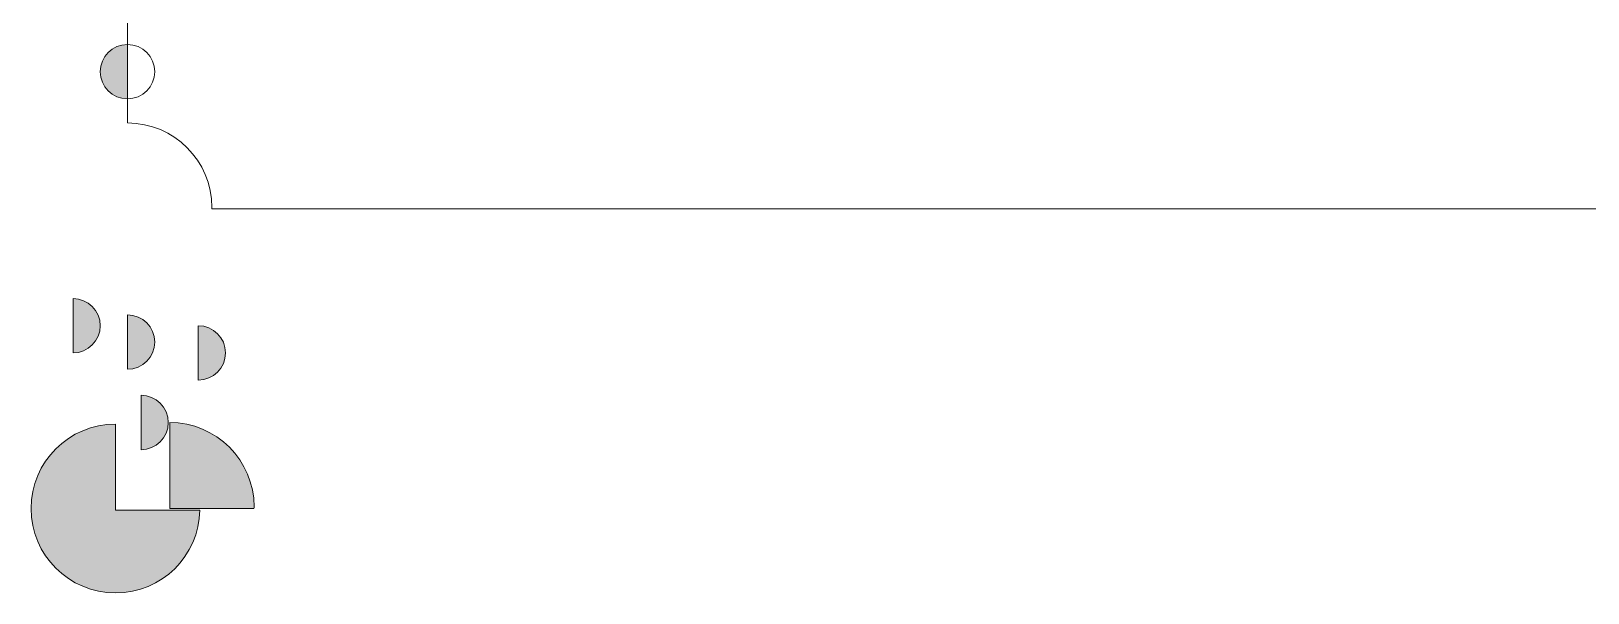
# Model space of a CAD drawing. Extents: x -4 to 110, y -68 to 4.
# Drawn here: x -4.4 to 67, y -67.7 to -41.9 of the extents above; entities that cross this region are included whole.
import ezdxf

# ---------------------------------------------------------------- set-up
doc = ezdxf.new("R2010")
doc.units = 0
doc.header["$MEASUREMENT"] = 0
doc.layers.add('레이어 1', color=7, linetype='Continuous', lineweight=0)

msp = doc.modelspace()

# ---------------------------------------------------------------- hatches: boundary and pattern name
at = {"layer": '레이어 1', "true_color": 0xfbe6ef, "transparency": 33554687}
h = msp.add_hatch(color=7, dxfattribs=at)
h.dxf.hatch_style = 2
edge = h.paths.add_edge_path()
edge.add_spline(control_points=[(-1.248, -43.773), (-1.248, -44.462), (-0.689, -45.021), (0, -45.021), (0, -45.021), (0, -42.525), (0, -42.525), (-0.689, -42.525), (-1.248, -43.084), (-1.248, -43.773)], knot_values=[0, 0, 0, 0, 1, 1, 1, 2, 2, 2, 3, 3, 3, 3], degree=3, periodic=0)
h = msp.add_hatch(color=7, dxfattribs=at)
h.dxf.hatch_style = 2
edge = h.paths.add_edge_path()
edge.add_spline(control_points=[(-1.248, -55.431), (-1.248, -54.741), (-1.807, -54.183), (-2.496, -54.183), (-2.496, -54.183), (-2.496, -56.679), (-2.496, -56.679), (-1.807, -56.679), (-1.248, -56.12), (-1.248, -55.431)], knot_values=[0, 0, 0, 0, 1, 1, 1, 2, 2, 2, 3, 3, 3, 3], degree=3, periodic=0)
h = msp.add_hatch(color=7, dxfattribs=at)
h.dxf.hatch_style = 2
edge = h.paths.add_edge_path()
edge.add_spline(control_points=[(1.248, -56.182), (1.248, -55.493), (0.689, -54.934), (0, -54.934), (0, -54.934), (0, -57.43), (0, -57.43), (0.689, -57.43), (1.248, -56.871), (1.248, -56.182)], knot_values=[0, 0, 0, 0, 1, 1, 1, 2, 2, 2, 3, 3, 3, 3], degree=3, periodic=0)
h = msp.add_hatch(color=7, dxfattribs=at)
h.dxf.hatch_style = 2
edge = h.paths.add_edge_path()
edge.add_spline(control_points=[(4.497, -56.679), (4.497, -55.989), (3.938, -55.431), (3.249, -55.431), (3.249, -55.431), (3.249, -57.927), (3.249, -57.927), (3.938, -57.927), (4.497, -57.368), (4.497, -56.679)], knot_values=[0, 0, 0, 0, 1, 1, 1, 2, 2, 2, 3, 3, 3, 3], degree=3, periodic=0)
h = msp.add_hatch(color=7, dxfattribs=at)
h.dxf.hatch_style = 2
edge = h.paths.add_edge_path()
edge.add_spline(control_points=[(1.872, -59.873), (1.872, -59.183), (1.313, -58.625), (0.624, -58.625), (0.624, -58.625), (0.624, -61.121), (0.624, -61.121), (1.313, -61.121), (1.872, -60.562), (1.872, -59.873)], knot_values=[0, 0, 0, 0, 1, 1, 1, 2, 2, 2, 3, 3, 3, 3], degree=3, periodic=0)
h = msp.add_hatch(color=7, dxfattribs=at)
h.dxf.hatch_style = 2
edge = h.paths.add_edge_path()
edge.add_spline(control_points=[(-0.545, -59.945), (-2.684, -59.945), (-4.418, -61.679), (-4.418, -63.818), (-4.418, -65.957), (-2.684, -67.691), (-0.545, -67.691), (1.568, -67.691), (3.28, -65.995), (3.32, -63.891), (3.32, -63.891), (-0.545, -63.891), (-0.545, -63.891), (-0.545, -63.891), (-0.545, -59.945), (-0.545, -59.945)], knot_values=[0, 0, 0, 0, 1, 1, 1, 2, 2, 2, 3, 3, 3, 4, 4, 4, 5, 5, 5, 5], degree=3, periodic=0)
h = msp.add_hatch(color=7, dxfattribs=at)
h.dxf.hatch_style = 2
edge = h.paths.add_edge_path()
edge.add_spline(control_points=[(1.936, -59.873), (1.936, -59.873), (1.936, -63.818), (1.936, -63.818), (1.936, -63.818), (5.802, -63.818), (5.802, -63.818), (5.802, -63.793), (5.809, -63.77), (5.809, -63.745), (5.809, -61.607), (4.075, -59.873), (1.936, -59.873)], knot_values=[0, 0, 0, 0, 1, 1, 1, 2, 2, 2, 3, 3, 3, 4, 4, 4, 4], degree=3, periodic=0)

# ---------------------------------------------------------------- linework, layer by layer
at = {"layer": '레이어 1', "color": 250, "lineweight": 9, "true_color": 0x231815}
for points, knots in [([(100.19, -17.606), (100.19, -17.606), (100.19, -16.418), (100.19, -16.418), (98.051, -16.418), (96.317, -14.684), (96.317, -12.545), (96.317, -12.545), (3.873, -12.545), (3.873, -12.545), (3.873, -14.684), (2.139, -16.418), (0, -16.418), (0, -16.418), (0, -17.524), (0, -17.524), (0.689, -17.524), (1.248, -18.083), (1.248, -18.772), (1.248, -19.462), (0.689, -20.02), (0, -20.02), (0, -20.02), (0, -21.888), (0, -21.888), (0.689, -21.888), (1.248, -22.447), (1.248, -23.136), (1.248, -23.825), (0.689, -24.384), (0, -24.384), (0, -24.384), (0, -26.287), (0, -26.287), (0.689, -26.287), (1.248, -26.846), (1.248, -27.535), (1.248, -28.225), (0.689, -28.783), (0, -28.783), (0, -28.783), (0, -30.687), (0, -30.687), (0.689, -30.687), (1.248, -31.245), (1.248, -31.935), (1.248, -32.624), (0.689, -33.183), (0, -33.183), (0, -33.183), (0, -35.077), (0, -35.077), (0.689, -35.077), (1.248, -35.635), (1.248, -36.325), (1.248, -37.014), (0.689, -37.573), (0, -37.573), (0, -37.573), (0, -38.801), (0, -38.801), (0.689, -38.801), (1.248, -39.36), (1.248, -40.049), (1.248, -40.738), (0.689, -41.297), (0, -41.297), (0, -41.297), (0, -42.525), (0, -42.525), (0.689, -42.525), (1.248, -43.084), (1.248, -43.773), (1.248, -44.462), (0.689, -45.021), (0, -45.021), (0, -45.021), (0, -46.127), (0, -46.127), (2.139, -46.127), (3.873, -47.861), (3.873, -50), (3.873, -50.025), (3.866, -50.048), (3.865, -50.073), (3.865, -50.073), (96.317, -50.073), (96.317, -50.073), (96.317, -47.934), (98.051, -46.2), (100.19, -46.2), (100.19, -46.2), (100.19, -45.103), (100.19, -45.103), (99.5, -45.103), (98.942, -44.544), (98.942, -43.855), (98.942, -43.165), (99.5, -42.606), (100.19, -42.606), (100.19, -42.606), (100.19, -41.378), (100.19, -41.378), (99.5, -41.378), (98.942, -40.82), (98.942, -40.13), (98.942, -39.441), (99.5, -38.882), (100.19, -38.882), (100.19, -38.882), (100.19, -37.654), (100.19, -37.654), (99.5, -37.654), (98.942, -37.095), (98.942, -36.406), (98.942, -35.717), (99.5, -35.158), (100.19, -35.158), (100.19, -35.158), (100.19, -33.264), (100.19, -33.264), (99.5, -33.264), (98.942, -32.705), (98.942, -32.016), (98.942, -31.327), (99.5, -30.768), (100.19, -30.768), (100.19, -30.768), (100.19, -28.865), (100.19, -28.865), (99.5, -28.865), (98.942, -28.306), (98.942, -27.617), (98.942, -26.927), (99.5, -26.369), (100.19, -26.369), (100.19, -26.369), (100.19, -24.465), (100.19, -24.465), (99.5, -24.465), (98.942, -23.907), (98.942, -23.217), (98.942, -22.528), (99.5, -21.969), (100.19, -21.969), (100.19, -21.969), (100.19, -20.102), (100.19, -20.102), (99.5, -20.102), (98.942, -19.543), (98.942, -18.854), (98.942, -18.164), (99.5, -17.606), (100.19, -17.606)], [0, 0, 0, 0, 1, 1, 1, 2, 2, 2, 3, 3, 3, 4, 4, 4, 5, 5, 5, 6, 6, 6, 7, 7, 7, 8, 8, 8, 9, 9, 9, 10, 10, 10, 11, 11, 11, 12, 12, 12, 13, 13, 13, 14, 14, 14, 15, 15, 15, 16, 16, 16, 17, 17, 17, 18, 18, 18, 19, 19, 19, 20, 20, 20, 21, 21, 21, 22, 22, 22, 23, 23, 23, 24, 24, 24, 25, 25, 25, 26, 26, 26, 27, 27, 27, 28, 28, 28, 29, 29, 29, 30, 30, 30, 31, 31, 31, 32, 32, 32, 33, 33, 33, 34, 34, 34, 35, 35, 35, 36, 36, 36, 37, 37, 37, 38, 38, 38, 39, 39, 39, 40, 40, 40, 41, 41, 41, 42, 42, 42, 43, 43, 43, 44, 44, 44, 45, 45, 45, 46, 46, 46, 47, 47, 47, 48, 48, 48, 49, 49, 49, 50, 50, 50, 51, 51, 51, 51]), ([(-1.248, -43.773), (-1.248, -44.462), (-0.689, -45.021), (0, -45.021), (0, -45.021), (0, -42.525), (0, -42.525), (-0.689, -42.525), (-1.248, -43.084), (-1.248, -43.773)], [0, 0, 0, 0, 1, 1, 1, 2, 2, 2, 3, 3, 3, 3]), ([(-1.248, -55.431), (-1.248, -54.741), (-1.807, -54.183), (-2.496, -54.183), (-2.496, -54.183), (-2.496, -56.679), (-2.496, -56.679), (-1.807, -56.679), (-1.248, -56.12), (-1.248, -55.431)], [0, 0, 0, 0, 1, 1, 1, 2, 2, 2, 3, 3, 3, 3]), ([(1.248, -56.182), (1.248, -55.493), (0.689, -54.934), (0, -54.934), (0, -54.934), (0, -57.43), (0, -57.43), (0.689, -57.43), (1.248, -56.871), (1.248, -56.182)], [0, 0, 0, 0, 1, 1, 1, 2, 2, 2, 3, 3, 3, 3]), ([(4.497, -56.679), (4.497, -55.989), (3.938, -55.431), (3.249, -55.431), (3.249, -55.431), (3.249, -57.927), (3.249, -57.927), (3.938, -57.927), (4.497, -57.368), (4.497, -56.679)], [0, 0, 0, 0, 1, 1, 1, 2, 2, 2, 3, 3, 3, 3]), ([(1.872, -59.873), (1.872, -59.183), (1.313, -58.625), (0.624, -58.625), (0.624, -58.625), (0.624, -61.121), (0.624, -61.121), (1.313, -61.121), (1.872, -60.562), (1.872, -59.873)], [0, 0, 0, 0, 1, 1, 1, 2, 2, 2, 3, 3, 3, 3]), ([(-0.545, -59.945), (-2.684, -59.945), (-4.418, -61.679), (-4.418, -63.818), (-4.418, -65.957), (-2.684, -67.691), (-0.545, -67.691), (1.568, -67.691), (3.28, -65.995), (3.32, -63.891), (3.32, -63.891), (-0.545, -63.891), (-0.545, -63.891), (-0.545, -63.891), (-0.545, -59.945), (-0.545, -59.945)], [0, 0, 0, 0, 1, 1, 1, 2, 2, 2, 3, 3, 3, 4, 4, 4, 5, 5, 5, 5]), ([(1.936, -59.873), (1.936, -59.873), (1.936, -63.818), (1.936, -63.818), (1.936, -63.818), (5.802, -63.818), (5.802, -63.818), (5.802, -63.793), (5.809, -63.77), (5.809, -63.745), (5.809, -61.607), (4.075, -59.873), (1.936, -59.873)], [0, 0, 0, 0, 1, 1, 1, 2, 2, 2, 3, 3, 3, 4, 4, 4, 4])]:
    msp.add_open_spline(points, degree=3, knots=knots, dxfattribs=at)

doc.saveas('drawing.dxf')
